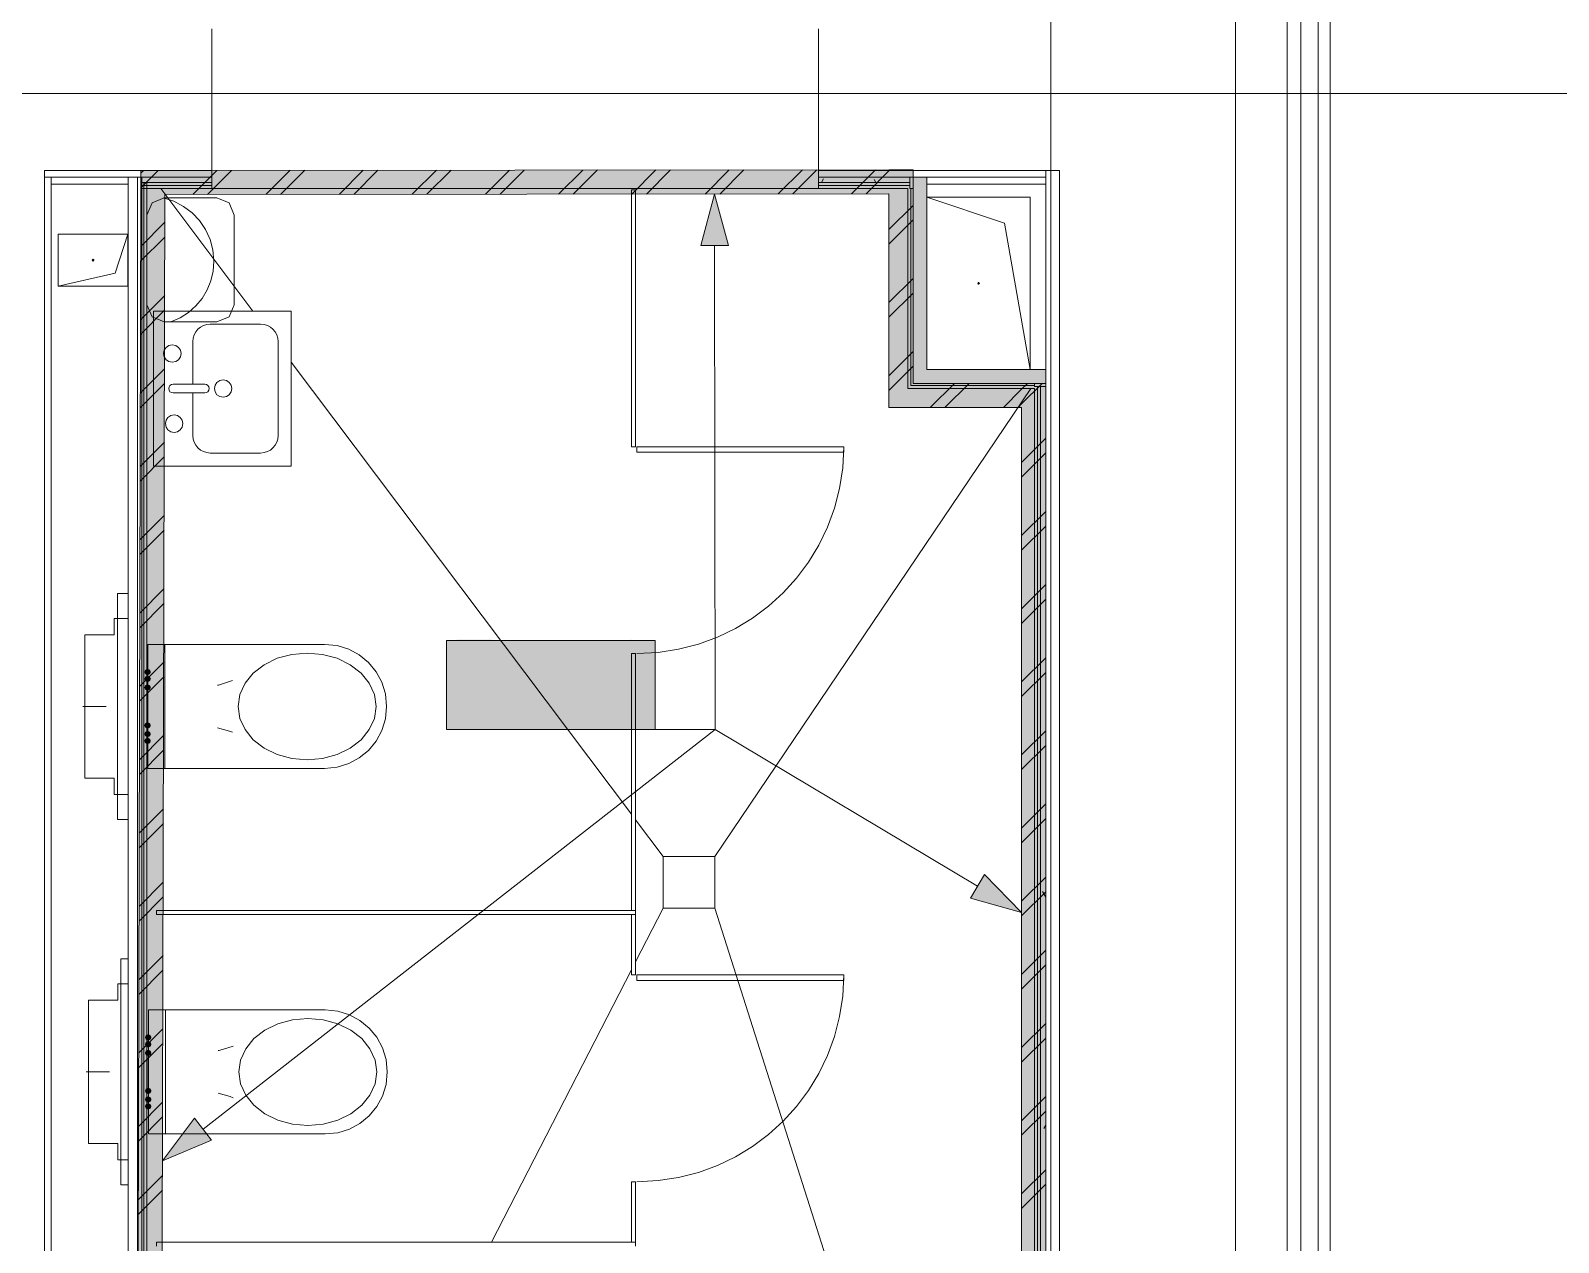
# Model space of a CAD drawing. Header units: millimetres. Extents: x 0 to 1189, y 0 to 841.
# Drawn here: x 375.57 to 419.9, y 457.05 to 492.2 of the extents above; entities that cross this region are included whole.
import ezdxf

# ---------------------------------------------------------------- set-up
doc = ezdxf.new("R2010")
doc.units = ezdxf.units.MM

msp = doc.modelspace()

# ---------------------------------------------------------------- hatches: boundary and pattern name
at = {"true_color": 0xcccccc}
h = msp.add_hatch(color=254, dxfattribs=at)
h.dxf.hatch_style = 2
h.paths.add_polyline_path([(378.775579, 488.145516), (379.47358, 487.445515), (378.773579, 487.445515)])
h = msp.add_hatch(color=254, dxfattribs=at)
h.dxf.hatch_style = 2
h.paths.add_polyline_path([(378.777579, 488.145516), (379.47558, 488.145516), (379.47358, 487.445515)])
h = msp.add_hatch(color=254, dxfattribs=at)
h.dxf.hatch_style = 2
h.paths.add_polyline_path([(379.47358, 487.445515), (379.47558, 488.145516), (400.476612, 488.164517), (400.476612, 487.464515)])
h = msp.add_hatch(color=254, dxfattribs=at)
h.dxf.hatch_style = 2
h.paths.add_polyline_path([(400.476612, 487.464515), (400.476612, 488.164517), (401.176613, 488.165517)])
h = msp.add_hatch(color=254, dxfattribs=at)
h.dxf.hatch_style = 2
h.paths.add_polyline_path([(401.176613, 488.165517), (401.176613, 487.465515), (400.476612, 487.464515)])
h = msp.add_hatch(color=7)
h.dxf.hatch_style = 2
h.paths.add_polyline_path([(401.576614, 487.947516), (401.576614, 481.967507), (401.176613, 481.967507), (401.176613, 487.947516)])
h = msp.add_hatch(color=254, dxfattribs=at)
h.dxf.hatch_style = 2
h.paths.add_polyline_path([(379.34858, 438.04244), (378.648578, 438.04244), (378.773579, 487.445515), (379.47358, 487.445515)])
at = {"true_color": 0x0077b0}
h = msp.add_hatch(color=144, dxfattribs=at)
h.dxf.hatch_style = 2
h.paths.add_polyline_path([(395.417604, 487.460515), (395.819605, 485.967513), (395.019604, 485.967513)])
at = {"true_color": 0xcccccc}
h = msp.add_hatch(color=254, dxfattribs=at)
h.dxf.hatch_style = 2
h.paths.add_polyline_path([(400.476612, 487.464515), (401.176613, 487.465515), (401.176613, 481.967507), (400.476612, 481.967507)])
h = msp.add_hatch(color=7)
h.dxf.hatch_style = 2
h.paths.add_polyline_path([(401.576614, 481.967507), (401.576614, 482.367508), (405.026619, 482.367508), (405.026619, 481.967507)])
h = msp.add_hatch(color=254, dxfattribs=at)
h.dxf.hatch_style = 2
h.paths.add_polyline_path([(401.176613, 481.967507), (400.476612, 481.267506), (400.476612, 481.967507)])
h = msp.add_hatch(color=254, dxfattribs=at)
h.dxf.hatch_style = 2
h.paths.add_polyline_path([(401.176613, 481.967507), (401.176613, 481.267506), (400.476612, 481.267506)])
h = msp.add_hatch(color=254, dxfattribs=at)
h.dxf.hatch_style = 2
h.paths.add_polyline_path([(401.176613, 481.267506), (401.176613, 481.967507), (404.326618, 481.967507), (404.326618, 481.267506)])
h = msp.add_hatch(color=254, dxfattribs=at)
h.dxf.hatch_style = 2
h.paths.add_polyline_path([(405.026619, 481.967507), (404.326618, 481.267506), (404.326618, 481.967507)])
h = msp.add_hatch(color=254, dxfattribs=at)
h.dxf.hatch_style = 2
h.paths.add_polyline_path([(404.326618, 481.267506), (405.026619, 481.967507), (405.026619, 481.267506)])
h = msp.add_hatch(color=254, dxfattribs=at)
h.dxf.hatch_style = 2
h.paths.add_polyline_path([(404.326618, 481.267506), (405.026619, 481.267506), (405.026619, 415.054405), (404.326618, 415.054405)])
at = {"true_color": 0xffffff}
h = msp.add_hatch(color=7, dxfattribs=at)
h.dxf.hatch_style = 2
h.paths.add_polyline_path([(387.636592, 474.514496), (393.696601, 474.514496), (393.696601, 471.925492), (387.636592, 471.925492)])
h = msp.add_hatch(color=7, dxfattribs=at)
h.dxf.hatch_style = 2
h.paths.add_polyline_path([(387.636592, 474.514496), (393.696601, 474.514496), (393.696601, 471.925492), (387.636592, 471.925492)])
h = msp.add_hatch(color=7, dxfattribs=at)
h.dxf.hatch_style = 2
h.paths.add_polyline_path([(387.636592, 474.514496), (393.696601, 474.514496), (393.696601, 471.925492), (387.636592, 471.925492)])
at = {"true_color": 0x0077b0}
h = msp.add_hatch(color=144, dxfattribs=at)
h.dxf.hatch_style = 2
h.paths.add_polyline_path([(387.938652, 474.531287), (388.94903, 474.531287), (389.022755, 474.505725), (389.047698, 474.429313), (389.047698, 472.611956), (389.022755, 472.537197), (388.94903, 472.513288), (388.872618, 472.537197), (388.847055, 472.611956), (388.847055, 474.327889), (388.040076, 474.327889), (388.040076, 472.611956), (388.014789, 472.537197), (387.938652, 472.513288), (387.862516, 472.537197), (387.837229, 472.611956), (387.837229, 474.429313), (387.862516, 474.505725)])
h = msp.add_hatch(color=144, dxfattribs=at)
h.dxf.hatch_style = 2
h.paths.add_polyline_path([(387.938652, 474.531287), (388.94903, 474.531287), (389.022755, 474.505725), (389.047698, 474.429313), (389.047698, 472.611956), (389.022755, 472.537197), (388.94903, 472.513288), (388.872618, 472.537197), (388.847055, 472.611956), (388.847055, 474.327889), (388.040076, 474.327889), (388.040076, 472.611956), (388.014789, 472.537197), (387.938652, 472.513288), (387.862516, 472.537197), (387.837229, 472.611956), (387.837229, 474.429313), (387.862516, 474.505725)])
h = msp.add_hatch(color=144, dxfattribs=at)
h.dxf.hatch_style = 2
h.paths.add_polyline_path([(387.938652, 474.531287), (388.94903, 474.531287), (389.022755, 474.505725), (389.047698, 474.429313), (389.047698, 472.611956), (389.022755, 472.537197), (388.94903, 472.513288), (388.872618, 472.537197), (388.847055, 472.611956), (388.847055, 474.327889), (388.040076, 474.327889), (388.040076, 472.611956), (388.014789, 472.537197), (387.938652, 472.513288), (387.862516, 472.537197), (387.837229, 472.611956), (387.837229, 474.429313), (387.862516, 474.505725)])
h = msp.add_hatch(color=144, dxfattribs=at)
h.dxf.hatch_style = 2
h.paths.add_polyline_path([(389.452533, 472.611956), (389.452533, 474.429313), (389.47782, 474.505725), (389.553957, 474.531287), (389.630093, 474.505725), (389.65538, 474.429313), (389.65538, 473.723757), (390.46236, 473.723757), (390.46236, 474.429313), (390.487922, 474.505725), (390.564334, 474.531287), (390.638059, 474.505725), (390.663002, 474.429313), (390.663002, 472.611956), (390.638059, 472.537197), (390.564334, 472.513288), (390.487922, 472.537197), (390.46236, 472.611956), (390.46236, 473.52091), (389.65538, 473.52091), (389.65538, 472.611956), (389.630093, 472.537197), (389.553957, 472.513288), (389.47782, 472.537197)])
h = msp.add_hatch(color=144, dxfattribs=at)
h.dxf.hatch_style = 2
h.paths.add_polyline_path([(389.452533, 472.611956), (389.452533, 474.429313), (389.47782, 474.505725), (389.553957, 474.531287), (389.630093, 474.505725), (389.65538, 474.429313), (389.65538, 473.723757), (390.46236, 473.723757), (390.46236, 474.429313), (390.487922, 474.505725), (390.564334, 474.531287), (390.638059, 474.505725), (390.663002, 474.429313), (390.663002, 472.611956), (390.638059, 472.537197), (390.564334, 472.513288), (390.487922, 472.537197), (390.46236, 472.611956), (390.46236, 473.52091), (389.65538, 473.52091), (389.65538, 472.611956), (389.630093, 472.537197), (389.553957, 472.513288), (389.47782, 472.537197)])
h = msp.add_hatch(color=144, dxfattribs=at)
h.dxf.hatch_style = 2
h.paths.add_polyline_path([(389.452533, 472.611956), (389.452533, 474.429313), (389.47782, 474.505725), (389.553957, 474.531287), (389.630093, 474.505725), (389.65538, 474.429313), (389.65538, 473.723757), (390.46236, 473.723757), (390.46236, 474.429313), (390.487922, 474.505725), (390.564334, 474.531287), (390.638059, 474.505725), (390.663002, 474.429313), (390.663002, 472.611956), (390.638059, 472.537197), (390.564334, 472.513288), (390.487922, 472.537197), (390.46236, 472.611956), (390.46236, 473.52091), (389.65538, 473.52091), (389.65538, 472.611956), (389.630093, 472.537197), (389.553957, 472.513288), (389.47782, 472.537197)])
h = msp.add_hatch(color=144, dxfattribs=at)
h.dxf.hatch_style = 2
h.paths.add_polyline_path([(392.987584, 474.531287), (393.088017, 474.522253), (393.181267, 474.494976), (393.266559, 474.449199), (393.343118, 474.384664), (393.408084, 474.306581), (393.454808, 474.220953), (393.483032, 474.127471), (393.492497, 474.025823), (393.469346, 473.881611), (393.399893, 473.735333), (392.764893, 472.713931), (393.391074, 472.713931), (393.46721, 472.688368), (393.492497, 472.611956), (393.46721, 472.537197), (393.391074, 472.513288), (392.584094, 472.513288), (392.507958, 472.537197), (392.482671, 472.611956), (392.499207, 472.671487), (393.238938, 473.859356), (393.276903, 473.941763), (393.28965, 474.025823), (393.268153, 474.14275), (393.202007, 474.240246), (393.10451, 474.306392), (392.987584, 474.327889), (392.902886, 474.312059), (392.822219, 474.264499), (392.745273, 474.185107), (392.671738, 474.073779), (392.635357, 474.038225), (392.584094, 474.025823), (392.507958, 474.051386), (392.482671, 474.127798), (392.490939, 474.166934), (392.593034, 474.326416), (392.709496, 474.440268), (392.84084, 474.508541)])
h = msp.add_hatch(color=144, dxfattribs=at)
h.dxf.hatch_style = 2
h.paths.add_polyline_path([(392.987584, 474.531287), (393.088017, 474.522253), (393.181267, 474.494976), (393.266559, 474.449199), (393.343118, 474.384664), (393.408084, 474.306581), (393.454808, 474.220953), (393.483032, 474.127471), (393.492497, 474.025823), (393.469346, 473.881611), (393.399893, 473.735333), (392.764893, 472.713931), (393.391074, 472.713931), (393.46721, 472.688368), (393.492497, 472.611956), (393.46721, 472.537197), (393.391074, 472.513288), (392.584094, 472.513288), (392.507958, 472.537197), (392.482671, 472.611956), (392.499207, 472.671487), (393.238938, 473.859356), (393.276903, 473.941763), (393.28965, 474.025823), (393.268153, 474.14275), (393.202007, 474.240246), (393.10451, 474.306392), (392.987584, 474.327889), (392.902886, 474.312059), (392.822219, 474.264499), (392.745273, 474.185107), (392.671738, 474.073779), (392.635357, 474.038225), (392.584094, 474.025823), (392.507958, 474.051386), (392.482671, 474.127798), (392.490939, 474.166934), (392.593034, 474.326416), (392.709496, 474.440268), (392.84084, 474.508541)])
h = msp.add_hatch(color=144, dxfattribs=at)
h.dxf.hatch_style = 2
h.paths.add_polyline_path([(392.987584, 474.531287), (393.088017, 474.522253), (393.181267, 474.494976), (393.266559, 474.449199), (393.343118, 474.384664), (393.408084, 474.306581), (393.454808, 474.220953), (393.483032, 474.127471), (393.492497, 474.025823), (393.469346, 473.881611), (393.399893, 473.735333), (392.764893, 472.713931), (393.391074, 472.713931), (393.46721, 472.688368), (393.492497, 472.611956), (393.46721, 472.537197), (393.391074, 472.513288), (392.584094, 472.513288), (392.507958, 472.537197), (392.482671, 472.611956), (392.499207, 472.671487), (393.238938, 473.859356), (393.276903, 473.941763), (393.28965, 474.025823), (393.268153, 474.14275), (393.202007, 474.240246), (393.10451, 474.306392), (392.987584, 474.327889), (392.902886, 474.312059), (392.822219, 474.264499), (392.745273, 474.185107), (392.671738, 474.073779), (392.635357, 474.038225), (392.584094, 474.025823), (392.507958, 474.051386), (392.482671, 474.127798), (392.490939, 474.166934), (392.593034, 474.326416), (392.709496, 474.440268), (392.84084, 474.508541)])
h = msp.add_hatch(color=7)
h.dxf.hatch_style = 2
h.paths.add_polyline_path([(378.974579, 473.507494), (379.038142, 473.533932), (379.064579, 473.597494), (379.038142, 473.661057), (378.974579, 473.687494), (378.964579, 473.687494), (378.901016, 473.661057), (378.874579, 473.597494), (378.901016, 473.533932), (378.964579, 473.507494)])
h = msp.add_hatch(color=7)
h.dxf.hatch_style = 2
h.paths.add_polyline_path([(378.964579, 473.487494), (378.901016, 473.461057), (378.874579, 473.397494), (378.901016, 473.333931), (378.964579, 473.307494), (378.974579, 473.307494), (379.038142, 473.333931), (379.064579, 473.397494), (379.038142, 473.461057), (378.974579, 473.487494)])
h = msp.add_hatch(color=7)
h.dxf.hatch_style = 2
h.paths.add_polyline_path([(378.974579, 473.057493), (379.038142, 473.083931), (379.064579, 473.147494), (379.038142, 473.211056), (378.974579, 473.237494), (378.964579, 473.237494), (378.901016, 473.211056), (378.874579, 473.147494), (378.901016, 473.083931), (378.964579, 473.057493)])
h = msp.add_hatch(color=144, dxfattribs=at)
h.dxf.hatch_style = 2
h.paths.add_polyline_path([(391.97624, 473.015445), (391.169261, 473.015445), (391.093125, 473.041008), (391.067838, 473.11742), (391.093125, 473.193557), (391.169261, 473.218844), (391.97624, 473.218844), (392.052377, 473.193557), (392.077664, 473.11742), (392.052377, 473.041008)])
h = msp.add_hatch(color=144, dxfattribs=at)
h.dxf.hatch_style = 2
h.paths.add_polyline_path([(391.97624, 473.015445), (391.169261, 473.015445), (391.093125, 473.041008), (391.067838, 473.11742), (391.093125, 473.193557), (391.169261, 473.218844), (391.97624, 473.218844), (392.052377, 473.193557), (392.077664, 473.11742), (392.052377, 473.041008)])
h = msp.add_hatch(color=144, dxfattribs=at)
h.dxf.hatch_style = 2
h.paths.add_polyline_path([(391.97624, 473.015445), (391.169261, 473.015445), (391.093125, 473.041008), (391.067838, 473.11742), (391.093125, 473.193557), (391.169261, 473.218844), (391.97624, 473.218844), (392.052377, 473.193557), (392.077664, 473.11742), (392.052377, 473.041008)])
h = msp.add_hatch(color=7)
h.dxf.hatch_style = 2
h.paths.add_polyline_path([(378.964579, 472.137492), (378.901016, 472.111054), (378.874579, 472.047492), (378.901016, 471.983929), (378.964579, 471.957492), (378.974579, 471.957492), (379.038142, 471.983929), (379.064579, 472.047492), (379.038142, 472.111054), (378.974579, 472.137492)])
h = msp.add_hatch(color=7)
h.dxf.hatch_style = 2
h.paths.add_polyline_path([(378.974579, 471.707491), (379.038142, 471.733929), (379.064579, 471.797491), (379.038142, 471.861054), (378.974579, 471.887492), (378.964579, 471.887492), (378.901016, 471.861054), (378.874579, 471.797491), (378.901016, 471.733929), (378.964579, 471.707491)])
h = msp.add_hatch(color=7)
h.dxf.hatch_style = 2
h.paths.add_polyline_path([(378.964579, 471.687491), (378.901016, 471.661054), (378.874579, 471.597491), (378.901016, 471.533929), (378.964579, 471.507491), (378.974579, 471.507491), (379.038142, 471.533929), (379.064579, 471.597491), (379.038142, 471.661054), (378.974579, 471.687491)])
h = msp.add_hatch(color=144, dxfattribs=at)
h.dxf.hatch_style = 2
h.paths.add_polyline_path([(404.326618, 466.618484), (402.839615, 467.039484), (403.249616, 467.726485)])
h = msp.add_hatch(color=7)
h.dxf.hatch_style = 2
h.paths.add_polyline_path([(378.992579, 462.907478), (379.056142, 462.933915), (379.082579, 462.997478), (379.056142, 463.061041), (378.992579, 463.087478), (378.982579, 463.087478), (378.919016, 463.061041), (378.892579, 462.997478), (378.919016, 462.933915), (378.982579, 462.907478)])
h = msp.add_hatch(color=7)
h.dxf.hatch_style = 2
h.paths.add_polyline_path([(378.982579, 462.887478), (378.919016, 462.86104), (378.892579, 462.797478), (378.919016, 462.733915), (378.982579, 462.707478), (378.992579, 462.707478), (379.056142, 462.733915), (379.082579, 462.797478), (379.056142, 462.86104), (378.992579, 462.887478)])
h = msp.add_hatch(color=7)
h.dxf.hatch_style = 2
h.paths.add_polyline_path([(378.992579, 462.457477), (379.056142, 462.483915), (379.082579, 462.547477), (379.056142, 462.61104), (378.992579, 462.637478), (378.982579, 462.637478), (378.919016, 462.61104), (378.892579, 462.547477), (378.919016, 462.483915), (378.982579, 462.457477)])
h = msp.add_hatch(color=7)
h.dxf.hatch_style = 2
h.paths.add_polyline_path([(378.982579, 461.537476), (378.919016, 461.511038), (378.892579, 461.447476), (378.919016, 461.383913), (378.982579, 461.357476), (378.992579, 461.357476), (379.056142, 461.383913), (379.082579, 461.447476), (379.056142, 461.511038), (378.992579, 461.537476)])
h = msp.add_hatch(color=7)
h.dxf.hatch_style = 2
h.paths.add_polyline_path([(378.992579, 461.107475), (379.056142, 461.133913), (379.082579, 461.197475), (379.056142, 461.261038), (378.992579, 461.287475), (378.982579, 461.287475), (378.919016, 461.261038), (378.892579, 461.197475), (378.919016, 461.133913), (378.982579, 461.107475)])
h = msp.add_hatch(color=7)
h.dxf.hatch_style = 2
h.paths.add_polyline_path([(378.982579, 461.087475), (378.919016, 461.061038), (378.892579, 460.997475), (378.919016, 460.933912), (378.982579, 460.907475), (378.992579, 460.907475), (379.056142, 460.933912), (379.082579, 460.997475), (379.056142, 461.061038), (378.992579, 461.087475)])
h = msp.add_hatch(color=144, dxfattribs=at)
h.dxf.hatch_style = 2
h.paths.add_polyline_path([(379.40258, 459.418473), (380.333581, 460.652474), (380.825582, 460.021474)])

# ---------------------------------------------------------------- linework, layer by layer
at = {"color": 7, "lineweight": 0}
for points in [[(405.172619, 237.695134), (405.172619, 501.006536)], [(413.276631, 496.597529), (413.276631, 422.342416)], [(412.926631, 422.337416), (412.926631, 496.247529)], [(412.42663, 432.631432), (412.42663, 495.747528)], [(412.026629, 495.547528), (412.026629, 432.631432)], [(410.526627, 494.047525), (410.526627, 432.631432)], [(380.837582, 488.147516), (380.837582, 492.247523)], [(398.437609, 492.247523), (398.437609, 488.147516)], [(202.529309, 490.37152), (863.72632, 490.37152)], [(375.976574, 488.147516), (380.837582, 488.147516)], [(375.976574, 414.409404), (375.976574, 488.147516)], [(378.775579, 488.145516), (378.773579, 487.445515)], [(400.476612, 488.164517), (378.775579, 488.145516)], [(378.775579, 488.064516), (378.815579, 488.104516)], [(378.815579, 488.104516), (378.856579, 488.145516)], [(379.027579, 487.892516), (379.280579, 488.145516)], [(380.278581, 487.446515), (380.979582, 488.147516)], [(380.703582, 487.447515), (381.404583, 488.147516)], [(380.837582, 487.617516), (380.837582, 488.147516)], [(382.402584, 487.448515), (383.102585, 488.149516)], [(382.826585, 487.448515), (383.527586, 488.149516)], [(384.525587, 487.450515), (385.225589, 488.151516)], [(384.949588, 487.450515), (385.650589, 488.151516)], [(386.648591, 487.452515), (387.349592, 488.152516)], [(387.073591, 487.452515), (387.773592, 488.153516)], [(388.771594, 487.454515), (389.472595, 488.154516)], [(389.196595, 487.454515), (389.896596, 488.155516)], [(390.894597, 487.456515), (391.595598, 488.156516)], [(391.319598, 487.456515), (392.020599, 488.157516)], [(393.0186, 487.458515), (393.718602, 488.158516)], [(393.442601, 487.458515), (394.143602, 488.159516)], [(395.141604, 487.459515), (395.842605, 488.160516)], [(395.566604, 487.460515), (396.266605, 488.160516)], [(397.264607, 487.461515), (397.965608, 488.162516)], [(397.689608, 487.462515), (398.389609, 488.162516)], [(398.437609, 488.147516), (398.437609, 487.617516)], [(405.426619, 488.147516), (398.437609, 488.147516)], [(399.38761, 487.463515), (400.088611, 488.164517)], [(399.812611, 487.464515), (400.476612, 488.128516)], [(401.176613, 488.165517), (400.476612, 488.164517)], [(400.476612, 488.128516), (400.513612, 488.164517)], [(401.176613, 481.967507), (401.176613, 488.165517)], [(405.026619, 481.877507), (405.026619, 488.147516)], [(405.426619, 432.931432), (405.426619, 488.147516)], [(378.802579, 487.947516), (375.976574, 487.947516)], [(376.176575, 432.822432), (376.176575, 487.947516)], [(378.403578, 487.747516), (376.176575, 487.747516)], [(378.402578, 487.947516), (378.402578, 437.072438)], [(378.672579, 437.342439), (378.672579, 487.947516)], [(378.773579, 487.638516), (379.027579, 487.892516)], [(378.802579, 487.947516), (380.837582, 487.947516)], [(378.802579, 487.947516), (378.802579, 437.472439)], [(378.952579, 487.797516), (378.802579, 487.797516)], [(378.802579, 487.707516), (380.837582, 487.707516)], [(378.802579, 487.617516), (380.837582, 487.617516)], [(378.862579, 437.472439), (378.862579, 487.797516)], [(378.952579, 487.797516), (380.837582, 487.797516)], [(378.952579, 437.472439), (378.952579, 487.797516)], [(382.022584, 484.06751), (379.35158, 487.617516)], [(398.437609, 487.617516), (380.837582, 487.617516)], [(393.126601, 487.582516), (393.0066, 487.582516)], [(393.0066, 487.582516), (393.0066, 480.132504)], [(393.126601, 480.132504), (393.126601, 487.582516)], [(398.437609, 487.947516), (401.086613, 487.947516)], [(398.437609, 487.797516), (401.086613, 487.797516)], [(398.437609, 487.707516), (401.086613, 487.707516)], [(398.437609, 487.617516), (401.026613, 487.617516)], [(398.582609, 487.900516), (398.523609, 487.797516)], [(400.094611, 487.797516), (400.047611, 487.877516)], [(401.026613, 487.617516), (401.026613, 481.817507)], [(401.086613, 487.947516), (405.026619, 487.947516)], [(401.086613, 487.617516), (401.086613, 487.947516)], [(401.176613, 487.617516), (401.086613, 487.617516)], [(401.116613, 487.617516), (401.116613, 481.907507)], [(401.176613, 481.967507), (401.176613, 487.947516)], [(401.576614, 482.367508), (401.576614, 487.947516)], [(405.026619, 487.747516), (401.576614, 487.747516)], [(378.773579, 487.445515), (378.646578, 437.342439)], [(379.34858, 438.04244), (379.47358, 487.445515)], [(379.47358, 487.445515), (400.476612, 487.464515)], [(400.476612, 487.464515), (400.476612, 481.967507)], [(404.576618, 487.367515), (401.576614, 487.367515)], [(403.826617, 486.617514), (401.576614, 487.367515)], [(404.576618, 487.367515), (401.576614, 487.367515)], [(404.576618, 482.367508), (404.576618, 487.367515)], [(404.576618, 482.367508), (404.576618, 487.367515)], [(400.476612, 486.431514), (401.176613, 487.131515)], [(400.476612, 486.007513), (401.176613, 486.707514)], [(376.376575, 484.791511), (376.376575, 486.291514)], [(376.376575, 486.291514), (378.400578, 486.291514)], [(378.400578, 486.291514), (376.376575, 486.291514)], [(376.376575, 486.291514), (376.376575, 484.791511)], [(378.400578, 486.291514), (378.025578, 485.166512)], [(378.400578, 486.291514), (378.400578, 484.791511)], [(378.400578, 484.791511), (378.400578, 486.291514)], [(378.769579, 485.937513), (379.47158, 486.639514)], [(404.576618, 482.367508), (403.826617, 486.617514)], [(378.768579, 485.512512), (379.47058, 486.213514)], [(377.363577, 485.541512), (377.388577, 485.566513), (377.413577, 485.541512)], [(377.363577, 485.541512), (377.376577, 485.563513)], [(377.413577, 485.541512), (377.388577, 485.516512), (377.363577, 485.541512)], [(377.412577, 485.535512), (377.388577, 485.516512), (377.376577, 485.520512)], [(377.388577, 485.566513), (377.412577, 485.548513)], [(378.025578, 485.166512), (376.376575, 484.791511)], [(400.476612, 484.310511), (401.176613, 485.010512)], [(378.400578, 484.791511), (376.376575, 484.791511)], [(376.376575, 484.791511), (378.400578, 484.791511)], [(378.764579, 483.81051), (379.46658, 484.512511)], [(400.476612, 483.88551), (401.176613, 484.585511)], [(403.051616, 484.867511), (403.076616, 484.892512), (403.101616, 484.867511)], [(403.051616, 484.867511), (403.076616, 484.892512), (403.089616, 484.888511)], [(403.101616, 484.867511), (403.076616, 484.842511), (403.051616, 484.867511)], [(403.083616, 484.842511), (403.051616, 484.867511)], [(378.763579, 483.385509), (379.46458, 484.08751)], [(379.137579, 484.06751), (379.137579, 479.567503)], [(383.137585, 484.06751), (379.137579, 484.06751)], [(383.137585, 484.06751), (379.137579, 484.06751)], [(379.137579, 484.06751), (379.137579, 479.567503)], [(383.137585, 479.567503), (383.137585, 484.06751)], [(383.137585, 479.567503), (383.137585, 484.06751)], [(380.280581, 483.178509), (380.290884, 483.280728), (380.32044, 483.376009), (380.367224, 483.462291), (380.429206, 483.537509), (380.504361, 483.599603), (380.59066, 483.64651), (380.686076, 483.676166), (380.788582, 483.68651)], [(382.248584, 483.68651), (380.788582, 483.68651)], [(382.248584, 483.68651), (382.350803, 483.676166), (382.446084, 483.64651), (382.532366, 483.599603), (382.607585, 483.537509), (382.669678, 483.462291), (382.716585, 483.376009), (382.746241, 483.280728), (382.756585, 483.178509)], [(380.280581, 483.178509), (380.280581, 481.944507)], [(382.756585, 480.456505), (382.756585, 483.178509)], [(379.68758, 482.579508), (379.58883, 482.599367), (379.50808, 482.653633), (379.45358, 482.734336), (379.43358, 482.833508), (379.45358, 482.932259), (379.50808, 483.013009), (379.58883, 483.067509), (379.68758, 483.087509)], [(379.68758, 483.087509), (379.786752, 483.067509), (379.867455, 483.013009), (379.921721, 482.932259), (379.94158, 482.833508), (379.921721, 482.734336), (379.867455, 482.653633), (379.786752, 482.599367), (379.68758, 482.579508)], [(400.476612, 482.188507), (401.176613, 482.888508)], [(378.758579, 481.684507), (379.46058, 482.385508)], [(393.0066, 469.469488), (383.137585, 482.585508)], [(400.679612, 481.967507), (401.176613, 482.464508)], [(405.026619, 482.367508), (401.576614, 482.367508)], [(378.757579, 481.258506), (379.45958, 481.960507)], [(379.70858, 481.690507), (379.659205, 481.700366), (379.61883, 481.727382), (379.59158, 481.76771), (379.58158, 481.817507), (379.59158, 481.866882), (379.61883, 481.907257), (379.659205, 481.934507), (379.70858, 481.944507)], [(379.70858, 481.944507), (380.629582, 481.944507)], [(380.629582, 481.944507), (380.678957, 481.934507), (380.719332, 481.907257), (380.746582, 481.866882), (380.756582, 481.817507), (380.746582, 481.76771), (380.719332, 481.727382), (380.678957, 481.700366), (380.629582, 481.690507)], [(381.160582, 481.563506), (381.061832, 481.583366), (380.981082, 481.637632), (380.926582, 481.718335), (380.906582, 481.817507), (380.926582, 481.916257), (380.981082, 481.997007), (381.061832, 482.051507), (381.160582, 482.071507)], [(381.160582, 482.071507), (381.259754, 482.051507), (381.340458, 481.997007), (381.394723, 481.916257), (381.414583, 481.817507), (381.394723, 481.718335), (381.340458, 481.637632), (381.259754, 481.583366), (381.160582, 481.563506)], [(395.426604, 468.247486), (404.595618, 481.817507)], [(400.476612, 481.764507), (400.679612, 481.967507)], [(400.476612, 481.267506), (400.476612, 481.967507)], [(401.026613, 481.817507), (404.696618, 481.817507)], [(401.116613, 481.907507), (404.696618, 481.907507)], [(405.026619, 481.967507), (401.176613, 481.967507)], [(404.326618, 481.967507), (401.176613, 481.967507)], [(401.676614, 481.267506), (402.376615, 481.967507)], [(402.100614, 481.267506), (402.800615, 481.967507)], [(404.326618, 481.371506), (404.922619, 481.967507)], [(404.326618, 481.796507), (404.497618, 481.967507)], [(405.026619, 481.967507), (404.326618, 481.967507)], [(404.696618, 481.877507), (404.696618, 481.967507)], [(405.026619, 481.877507), (404.696618, 481.877507)], [(404.696618, 481.817507), (404.696618, 432.931432)], [(404.786618, 481.877507), (404.786618, 432.931432)], [(404.876619, 481.877507), (404.876619, 432.931432)], [(405.026619, 415.054405), (405.026619, 481.967507)], [(405.026619, 481.877507), (405.026619, 432.931432)], [(379.70858, 481.690507), (380.629582, 481.690507)], [(380.280581, 481.690507), (380.280581, 480.456505)], [(403.797617, 481.267506), (404.326618, 481.796507)], [(404.222618, 481.267506), (404.326618, 481.371506)], [(379.73958, 480.547505), (379.64083, 480.567364), (379.56008, 480.62163), (379.50558, 480.702333), (379.48558, 480.801505), (379.50558, 480.900255), (379.56008, 480.981006), (379.64083, 481.035506), (379.73958, 481.055506)], [(379.73958, 481.055506), (379.83833, 481.035506), (379.91908, 480.981006), (379.973581, 480.900255), (379.993581, 480.801505), (379.973581, 480.702333), (379.91908, 480.62163), (379.83833, 480.567364), (379.73958, 480.547505)], [(400.476612, 481.267506), (404.326618, 481.267506)], [(404.326618, 481.267506), (404.326618, 415.054405)], [(378.753579, 479.557503), (379.45558, 480.259504)], [(380.788582, 479.948504), (380.686076, 479.958807), (380.59066, 479.988363), (380.504361, 480.035147), (380.429206, 480.097129), (380.367224, 480.172284), (380.32044, 480.258583), (380.290884, 480.353999), (380.280581, 480.456505)], [(382.756585, 480.456505), (382.746241, 480.353999), (382.716585, 480.258583), (382.669678, 480.172284), (382.607585, 480.097129), (382.532366, 480.035147), (382.446084, 479.988363), (382.350803, 479.958807), (382.248584, 479.948504)], [(393.0066, 480.132504), (393.126601, 480.132504)], [(399.16661, 480.132504), (399.135636, 479.51899), (399.044723, 478.923209), (398.896886, 478.348177), (398.69514, 477.796907), (398.4425, 477.272414), (398.141979, 476.777714), (397.796594, 476.31582), (397.409357, 475.889748), (396.983285, 475.502511), (396.521391, 475.157126), (396.02669, 474.856605), (395.502198, 474.603965), (394.950928, 474.402219), (394.375895, 474.254382), (393.780115, 474.163469), (393.166601, 474.132495)], [(393.166601, 479.972504), (393.166601, 480.132504)], [(393.166601, 480.132504), (399.16661, 480.132504)], [(399.16661, 479.972504), (399.16661, 480.132504)], [(404.326618, 479.674504), (405.026619, 480.374505)], [(378.752579, 479.132503), (379.45458, 479.833504)], [(380.788582, 479.948504), (382.248584, 479.948504)], [(393.166601, 479.972504), (399.16661, 479.972504)], [(404.326618, 479.250503), (405.026619, 479.950504)], [(379.137579, 479.567503), (383.137585, 479.567503)], [(379.137579, 479.567503), (383.137585, 479.567503)], [(378.748579, 477.4305), (379.44958, 478.132501)], [(404.326618, 477.5535), (405.026619, 478.253501)], [(404.326618, 477.1295), (405.026619, 477.829501)], [(378.747579, 477.005499), (379.44858, 477.707501)], [(404.326618, 475.432497), (405.026619, 476.132498)], [(378.092578, 469.322488), (378.092578, 475.872498)], [(378.092578, 475.872498), (378.402578, 475.872498)], [(378.742579, 475.303497), (379.44458, 476.005498)], [(404.326618, 475.007496), (405.026619, 475.707497)], [(378.741579, 474.878496), (379.44358, 475.580497)], [(378.002578, 475.147497), (378.002578, 474.677496)], [(378.402578, 475.147497), (378.002578, 475.147497)], [(377.152576, 474.677496), (377.152576, 470.51749)], [(378.002578, 474.677496), (377.152576, 474.677496)], [(384.104587, 474.397495), (378.974579, 474.397495)], [(378.974579, 474.397495), (378.974579, 470.79749)], [(378.974579, 470.79749), (378.974579, 474.397495)], [(378.974579, 474.397495), (379.47458, 474.397495)], [(379.47458, 474.397495), (379.47458, 470.79749)], [(384.104587, 474.397495), (384.467318, 474.360921), (384.805182, 474.256027), (385.110936, 474.090054), (385.377339, 473.870245), (385.597148, 473.603842), (385.763121, 473.298088), (385.868015, 472.960224), (385.90459, 472.597493), (385.868015, 472.234475), (385.763121, 471.896476), (385.597148, 471.590704), (385.377339, 471.324366), (385.110936, 471.104668), (384.805182, 470.938818), (384.467318, 470.834023), (384.104587, 470.79749)], [(378.737579, 473.177494), (379.43958, 473.879495)], [(382.352584, 473.808495), (382.731585, 473.993495)], [(382.731585, 473.993495), (383.153585, 474.108495)], [(383.153585, 474.108495), (383.599586, 474.147495)], [(383.599586, 474.147495), (384.044587, 474.108495)], [(384.044587, 474.108495), (384.466587, 473.993495)], [(384.466587, 473.993495), (384.845588, 473.808495)], [(393.126601, 474.132495), (393.0066, 474.132495)], [(393.0066, 474.132495), (393.0066, 466.682484)], [(393.126601, 466.682484), (393.126601, 474.132495)], [(404.326618, 473.310494), (405.026619, 474.010495)], [(378.736579, 472.751493), (379.43858, 473.453494)], [(378.964579, 473.597494), (378.964579, 473.397494)], [(378.964579, 473.597494), (378.964579, 473.397494)], [(381.797583, 473.269494), (382.035584, 473.563494)], [(382.035584, 473.563494), (382.352584, 473.808495)], [(384.845588, 473.808495), (385.162588, 473.563494)], [(385.162588, 473.563494), (385.400589, 473.269494)], [(404.326618, 472.886493), (405.026619, 473.586494)], [(378.964579, 473.147494), (378.964579, 472.047492)], [(378.964579, 473.147494), (378.964579, 473.128494)], [(381.022582, 473.219494), (380.996582, 473.214494)], [(381.436583, 473.347494), (381.022582, 473.219494)], [(381.649583, 472.941493), (381.797583, 473.269494)], [(385.400589, 473.269494), (385.548589, 472.941493)], [(377.769577, 472.597493), (377.089576, 472.597493)], [(381.599583, 472.597493), (381.649583, 472.941493)], [(381.649583, 472.252492), (381.599583, 472.597493)], [(385.548589, 472.941493), (385.599589, 472.597493)], [(385.599589, 472.597493), (385.548589, 472.252492)], [(378.964579, 472.065492), (378.964579, 472.047492)], [(381.797583, 471.924492), (381.649583, 472.252492)], [(385.548589, 472.252492), (385.400589, 471.924492)], [(378.731579, 471.05049), (379.43358, 471.752491)], [(378.964579, 471.797491), (378.964579, 471.597491)], [(378.964579, 471.797491), (378.964579, 471.597491)], [(380.996582, 471.979492), (381.350583, 471.880492)], [(381.350583, 471.880492), (381.436583, 471.847492)], [(382.035584, 471.630491), (381.797583, 471.924492)], [(382.352584, 471.385491), (382.035584, 471.630491)], [(385.162588, 471.630491), (384.845588, 471.385491)], [(385.400589, 471.924492), (385.162588, 471.630491)], [(404.326618, 471.189491), (405.026619, 471.889492)], [(378.730579, 470.62549), (379.43258, 471.327491)], [(382.731585, 471.200491), (382.352584, 471.385491)], [(383.153585, 471.08549), (382.731585, 471.200491)], [(384.466587, 471.200491), (384.044587, 471.08549)], [(384.845588, 471.385491), (384.466587, 471.200491)], [(404.326618, 470.76549), (405.026619, 471.465491)], [(378.974579, 470.79749), (384.104587, 470.79749)], [(379.47458, 470.79749), (378.974579, 470.79749)], [(383.599586, 471.04749), (383.153585, 471.08549)], [(384.044587, 471.08549), (383.599586, 471.04749)], [(377.152576, 470.51749), (378.002578, 470.51749)], [(378.002578, 470.51749), (378.002578, 470.047489)], [(378.002578, 470.047489), (378.402578, 470.047489)], [(378.726579, 468.923487), (379.42858, 469.625488)], [(404.326618, 469.068487), (405.026619, 469.768488)], [(378.402578, 469.322488), (378.092578, 469.322488)], [(378.725579, 468.498486), (379.42758, 469.200488)], [(393.926602, 468.247486), (393.126601, 469.310488)], [(404.326618, 468.643487), (405.026619, 469.343488)], [(395.426604, 468.247486), (393.926602, 468.247486)], [(393.926602, 468.247486), (393.926602, 466.747484)], [(395.426604, 466.747484), (395.426604, 468.247486)], [(404.326618, 466.946484), (405.026619, 467.646485)], [(378.721579, 466.797484), (379.42258, 467.498485)], [(404.326618, 466.522483), (405.026619, 467.222485)], [(405.026619, 467.062484), (404.928619, 467.231485)], [(378.720579, 466.371483), (379.42158, 467.073484)], [(393.926602, 466.747484), (393.126601, 465.191481)], [(393.926602, 466.747484), (395.426604, 466.747484)], [(404.696618, 437.622439), (395.426604, 466.747484)], [(393.126601, 466.682484), (379.226579, 466.682484)], [(379.226579, 466.682484), (379.226579, 466.562483)], [(379.226579, 466.562483), (393.126601, 466.562483)], [(393.0066, 466.682484), (393.126601, 466.682484)], [(393.126601, 466.562483), (393.0066, 466.562483)], [(393.0066, 466.562483), (393.0066, 464.812481)], [(393.126601, 466.562483), (393.126601, 466.682484)], [(393.126601, 464.812481), (393.126601, 466.562483)], [(404.326618, 464.825481), (405.026619, 465.525482)], [(378.192578, 458.722472), (378.192578, 465.272482)], [(378.192578, 465.272482), (378.402578, 465.272482)], [(378.715579, 464.670481), (379.41758, 465.372482)], [(404.326618, 464.40148), (405.026619, 465.101481)], [(378.102578, 464.54748), (378.102578, 464.07748)], [(378.402578, 464.54748), (378.102578, 464.54748)], [(378.714579, 464.24548), (379.41658, 464.946481)], [(393.0066, 464.957481), (388.947594, 457.062469)], [(393.0066, 464.812481), (393.126601, 464.812481)], [(399.16661, 464.812481), (399.135636, 464.198967), (399.044723, 463.603186), (398.896886, 463.028153), (398.69514, 462.476884), (398.4425, 461.952391), (398.141979, 461.457691), (397.796594, 460.995797), (397.409357, 460.569724), (396.983285, 460.182488), (396.521391, 459.837102), (396.02669, 459.536582), (395.502198, 459.283941), (394.950928, 459.082195), (394.375895, 458.934359), (393.780115, 458.843446), (393.166601, 458.812472)], [(393.166601, 464.652481), (393.166601, 464.812481)], [(393.166601, 464.812481), (399.16661, 464.812481)], [(393.166601, 464.652481), (399.16661, 464.652481)], [(399.16661, 464.652481), (399.16661, 464.812481)], [(377.252576, 464.07748), (377.252576, 459.917473)], [(378.102578, 464.07748), (377.252576, 464.07748)], [(384.123587, 463.797479), (378.992579, 463.797479)], [(378.992579, 463.797479), (378.992579, 460.197474)], [(378.992579, 460.197474), (378.992579, 463.797479)], [(378.992579, 463.797479), (379.49258, 463.797479)], [(379.49258, 463.797479), (379.49258, 460.197474)], [(384.123587, 463.797479), (384.486318, 463.760905), (384.824182, 463.65601), (385.129936, 463.490037), (385.396339, 463.270228), (385.616148, 463.003826), (385.782121, 462.698071), (385.887015, 462.360208), (385.92359, 461.997477), (385.887015, 461.634458), (385.782121, 461.29646), (385.616148, 460.990688), (385.396339, 460.72435), (385.129936, 460.504652), (384.824182, 460.338802), (384.486318, 460.234007), (384.123587, 460.197474)], [(378.710579, 462.543477), (379.41258, 463.245478)], [(382.054584, 462.963478), (382.370584, 463.208478)], [(382.370584, 463.208478), (382.750585, 463.393479)], [(382.750585, 463.393479), (383.172585, 463.508479)], [(383.172585, 463.508479), (383.617586, 463.547479)], [(383.617586, 463.547479), (384.062587, 463.508479)], [(384.062587, 463.508479), (384.485587, 463.393479)], [(384.485587, 463.393479), (384.864588, 463.208478)], [(384.864588, 463.208478), (385.181588, 462.963478)], [(404.326618, 462.704478), (405.026619, 463.404479)], [(378.709579, 462.118477), (379.41158, 462.820478)], [(378.982579, 462.997478), (378.982579, 462.797478)], [(378.982579, 462.997478), (378.982579, 462.797478)], [(381.815583, 462.669478), (382.054584, 462.963478)], [(385.181588, 462.963478), (385.419589, 462.669478)], [(404.326618, 462.279477), (405.026619, 462.979478)], [(378.982579, 462.547477), (378.982579, 461.447476)], [(378.982579, 462.547477), (378.982579, 462.528477)], [(381.041582, 462.619477), (381.015582, 462.614477)], [(381.455583, 462.747478), (381.041582, 462.619477)], [(381.617583, 461.997477), (381.667583, 462.341477)], [(381.667583, 462.341477), (381.815583, 462.669478)], [(385.419589, 462.669478), (385.567589, 462.341477)], [(385.567589, 462.341477), (385.617589, 461.997477)], [(377.869577, 461.997477), (377.189576, 461.997477)], [(381.667583, 461.652476), (381.617583, 461.997477)], [(385.617589, 461.997477), (385.567589, 461.652476)], [(378.982579, 461.465476), (378.982579, 461.447476)], [(381.815583, 461.324475), (381.667583, 461.652476)], [(385.567589, 461.652476), (385.419589, 461.324475)], [(378.705579, 460.417474), (379.40658, 461.118475)], [(378.982579, 461.197475), (378.982579, 460.997475)], [(378.982579, 461.197475), (378.982579, 460.997475)], [(381.015582, 461.379476), (381.369583, 461.280475)], [(381.369583, 461.280475), (381.455583, 461.247475)], [(382.054584, 461.030475), (381.815583, 461.324475)], [(382.370584, 460.785475), (382.054584, 461.030475)], [(385.181588, 461.030475), (384.864588, 460.785475)], [(385.419589, 461.324475), (385.181588, 461.030475)], [(404.326618, 460.582474), (405.026619, 461.282475)], [(378.704579, 459.991473), (379.40558, 460.693475)], [(382.750585, 460.600474), (382.370584, 460.785475)], [(383.172585, 460.485474), (382.750585, 460.600474)], [(384.485587, 460.600474), (384.062587, 460.485474)], [(384.864588, 460.785475), (384.485587, 460.600474)], [(404.326618, 460.158474), (405.026619, 460.858475)], [(378.992579, 460.197474), (384.123587, 460.197474)], [(379.49258, 460.197474), (378.992579, 460.197474)], [(383.617586, 460.447474), (383.172585, 460.485474)], [(384.062587, 460.485474), (383.617586, 460.447474)], [(405.026619, 460.453474), (404.972619, 460.360474)], [(377.252576, 459.917473), (378.102578, 459.917473)], [(378.102578, 459.917473), (378.102578, 459.447473)], [(378.102578, 459.447473), (378.402578, 459.447473)], [(378.699579, 458.290471), (379.40158, 458.992472)], [(393.126601, 458.812472), (393.0066, 458.812472)], [(393.0066, 458.812472), (393.0066, 457.062469)], [(393.126601, 457.062469), (393.126601, 458.812472)], [(404.326618, 458.461471), (405.026619, 459.161472)], [(378.402578, 458.722472), (378.192578, 458.722472)], [(378.698579, 457.86547), (379.40058, 458.566471)], [(404.326618, 458.03747), (405.026619, 458.737472)], [(393.126601, 457.062469), (379.226579, 457.062469)], [(379.226579, 457.062469), (379.226579, 456.942469)], [(393.0066, 457.062469), (393.126601, 457.062469)], [(393.126601, 456.942469), (393.126601, 457.062469)]]:
    msp.add_lwpolyline(points, dxfattribs=at)
at = {"color": 253, "lineweight": 0, "true_color": 0x999999}
for points in [[(378.952579, 486.846514), (379.099579, 487.200515)], [(379.099579, 487.200515), (379.45258, 487.346515)], [(379.42558, 487.346515), (379.734625, 487.248726), (380.01619, 487.10289), (380.266044, 486.914304), (380.479956, 486.688264), (380.653697, 486.430069), (380.783035, 486.145013), (380.86374, 485.838396), (380.891582, 485.515512), (380.86868, 485.222819), (380.801926, 484.942277), (380.69425, 484.678072), (380.548581, 484.434386), (380.367851, 484.215403), (380.154987, 484.025307), (379.91292, 483.868281), (379.64458, 483.74851)], [(379.45258, 487.346515), (380.981582, 487.346515)], [(380.981582, 487.346515), (381.335583, 487.200515)], [(381.335583, 487.200515), (381.481583, 486.846514)], [(378.952579, 484.248511), (378.952579, 486.846514)], [(381.481583, 486.846514), (381.481583, 484.248511)], [(379.099579, 483.89551), (378.952579, 484.248511)], [(381.481583, 484.248511), (381.335583, 483.89551)], [(379.45258, 483.74851), (379.099579, 483.89551)], [(380.981582, 483.74851), (379.45258, 483.74851)], [(381.335583, 483.89551), (380.981582, 483.74851)]]:
    msp.add_lwpolyline(points, dxfattribs=at)
at = {"color": 144, "lineweight": 0, "true_color": 0x0077b0}
for points in [[(395.417604, 487.460515), (395.019604, 485.967513)], [(395.417604, 487.460515), (395.819605, 485.967513)], [(395.819605, 485.967513), (395.019604, 485.967513)], [(395.419604, 485.967513), (395.431604, 471.925492)], [(387.636592, 474.514496), (393.696601, 474.514496)], [(387.636592, 471.925492), (387.636592, 474.514496)], [(387.636592, 474.514496), (393.696601, 474.514496)], [(387.636592, 471.925492), (387.636592, 474.514496)], [(387.636592, 474.514496), (393.696601, 474.514496)], [(387.636592, 471.925492), (387.636592, 474.514496)], [(393.696601, 474.514496), (393.696601, 471.925492)], [(393.696601, 474.514496), (393.696601, 471.925492)], [(393.696601, 474.514496), (393.696601, 471.925492)], [(380.579581, 460.336474), (395.431604, 471.925492)], [(393.696601, 471.925492), (387.636592, 471.925492)], [(393.696601, 471.925492), (387.636592, 471.925492)], [(393.696601, 471.925492), (387.636592, 471.925492)], [(395.431604, 471.925492), (393.696601, 471.925492)], [(395.431604, 471.925492), (393.696601, 471.925492)], [(395.431604, 471.925492), (393.696601, 471.925492)], [(403.044616, 467.383485), (395.431604, 471.925492)], [(402.839615, 467.039484), (403.249616, 467.726485)], [(404.326618, 466.618484), (403.249616, 467.726485)], [(404.326618, 466.618484), (402.839615, 467.039484)], [(379.40258, 459.418473), (380.333581, 460.652474)], [(380.333581, 460.652474), (380.825582, 460.021474)], [(379.40258, 459.418473), (380.825582, 460.021474)]]:
    msp.add_lwpolyline(points, dxfattribs=at)

doc.saveas('drawing.dxf')
